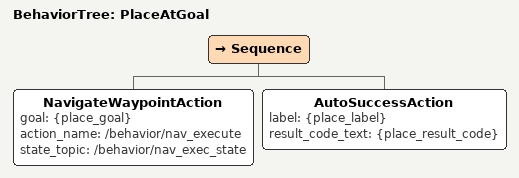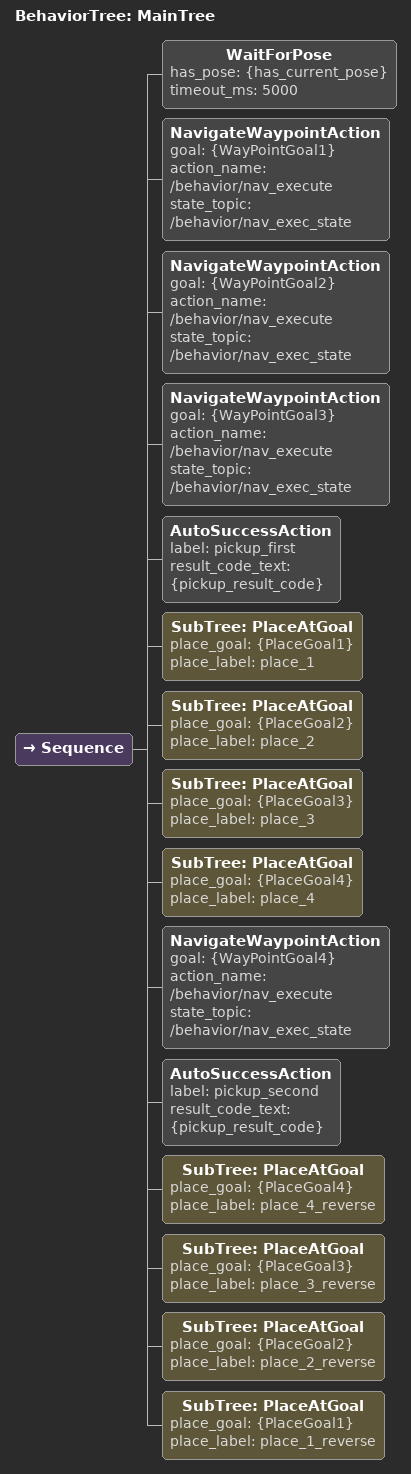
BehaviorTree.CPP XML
<root main_tree_to_execute="MainTree">
  <BehaviorTree ID="PlaceAtGoal">
    <Sequence>
      <NavigateWaypointAction
        goal="{place_goal}"
        action_name="/behavior/nav_execute"
        state_topic="/behavior/nav_exec_state"/>
      <AutoSuccessAction label="{place_label}" result_code_text="{place_result_code}"/>
    </Sequence>
  </BehaviorTree>

  <BehaviorTree ID="MainTree">
    <Sequence>
      <WaitForPose has_pose="{has_current_pose}" timeout_ms="5000"/>

      <NavigateWaypointAction
        goal="{WayPointGoal1}"
        action_name="/behavior/nav_execute"
        state_topic="/behavior/nav_exec_state"/>
      <NavigateWaypointAction
        goal="{WayPointGoal2}"
        action_name="/behavior/nav_execute"
        state_topic="/behavior/nav_exec_state"/>
      <NavigateWaypointAction
        goal="{WayPointGoal3}"
        action_name="/behavior/nav_execute"
        state_topic="/behavior/nav_exec_state"/>

      <AutoSuccessAction label="pickup_first" result_code_text="{pickup_result_code}"/>

      <SubTree ID="PlaceAtGoal" place_goal="{PlaceGoal1}" place_label="place_1"/>
      <SubTree ID="PlaceAtGoal" place_goal="{PlaceGoal2}" place_label="place_2"/>
      <SubTree ID="PlaceAtGoal" place_goal="{PlaceGoal3}" place_label="place_3"/>
      <SubTree ID="PlaceAtGoal" place_goal="{PlaceGoal4}" place_label="place_4"/>

      <NavigateWaypointAction
        goal="{WayPointGoal4}"
        action_name="/behavior/nav_execute"
        state_topic="/behavior/nav_exec_state"/>

      <AutoSuccessAction label="pickup_second" result_code_text="{pickup_result_code}"/>

      <SubTree ID="PlaceAtGoal" place_goal="{PlaceGoal4}" place_label="place_4_reverse"/>
      <SubTree ID="PlaceAtGoal" place_goal="{PlaceGoal3}" place_label="place_3_reverse"/>
      <SubTree ID="PlaceAtGoal" place_goal="{PlaceGoal2}" place_label="place_2_reverse"/>
      <SubTree ID="PlaceAtGoal" place_goal="{PlaceGoal1}" place_label="place_1_reverse"/>
    </Sequence>
  </BehaviorTree>
</root>
